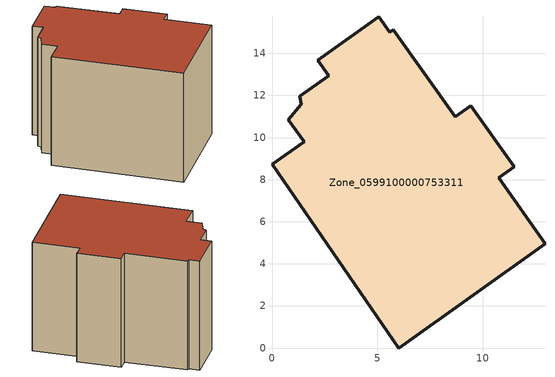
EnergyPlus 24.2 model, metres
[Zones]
Zone_0599100000753311
 floor ground (C_G): 1.39,11.59 1.32,11.95 2.7,12.93 2.18,13.67 5.08,15.73 5.6,15 5.77,15.12 8.71,10.98 9.44,11.5 11.49,8.6 10.76,8.08 12.97,4.96 6.03,0 0,8.73 1.52,9.79 0.78,10.84 z0
 wall outside (C_F): 8.71,10.98 5.77,15.12 5.6,15 5.08,15.73 2.18,13.67 2.7,12.93 1.32,11.95 1.39,11.59 0.78,10.84 1.52,9.79 0,8.73 6.03,0 12.97,4.96 10.76,8.08 11.49,8.6 9.44,11.5 8.71,10.98 z0:9.39
 roof outside (C_R): 1.32,11.95 1.39,11.59 0.78,10.84 1.52,9.79 0,8.73 6.03,0 12.97,4.96 10.76,8.08 11.49,8.6 9.44,11.5 8.71,10.98 5.77,15.12 5.6,15 5.08,15.73 2.18,13.67 2.7,12.93 z9.39
[BUILDING]
Pand.0599100000753311: North Axis=0; Terrain=City; Loads Convergence Tolerance Value=0.04; Temperature Convergence Tolerance Value=0.4; Solar Distribution=FullExterior; Maximum Number of Warmup Days=25; Minimum Number of Warmup Days=1
[Site:Location]
Rotterdam.The.Hague.AP_ZH_NLD Design_Conditions: Latitude=51.96; Longitude=4.45; Time Zone=1; Elevation=-4.5
[SITE:GROUNDTEMPERATURE:BUILDINGSURFACE]
18, 18, 18, 18, 18, 18, 18, 18, 18, 18, 18, 18
[MATERIAL] Thermal Absorptance=0.9; Solar Absorptance=0.7; Visible Absorptance=0.7
Name | Roughness | Thickness | Conductivity | Density | Specific Heat
G.TC.2006-2014 | MediumSmooth | 0.15 | 0.06 | 540 | 1210
F.TC.2006-2014 | Rough | 0.3 | 0.12 | 1920 | 840
R.TC.2006-2014 | MediumRough | 0.2 | 0.08 | 1500 | 1000
[CONSTRUCTION]
C_G: G.TC.2006-2014
C_F: F.TC.2006-2014
C_R: R.TC.2006-2014
[ZONE]
Zone_0599100000753311: Type=1; Multiplier=1; Ceiling Height=Autocalculate; Volume=Autocalculate; Floor Area=autocalculate; Part of Total Floor Area=Yes
[ZONEINFILTRATION:DESIGNFLOWRATE]
Infil_Zone_0599100000753311: Zone or ZoneList or Space or SpaceList=Zone_0599100000753311; Schedule=AlwaysOn; Design Flow Rate Calculation Method=Flow/Area; Flow Rate per Floor Area=0.0015; Constant Term Coefficient=1; Temperature Term Coefficient=0; Velocity Term Coefficient=0; Velocity Squared Term Coefficient=0
[HVACTEMPLATE:ZONE:IDEALLOADSAIRSYSTEM]
Zone_0599100000753311: Maximum Heating Supply Air Temperature=50; Minimum Cooling Supply Air Temperature=13; Maximum Heating Supply Air Humidity Ratio=0.0156; Minimum Cooling Supply Air Humidity Ratio=0.0077; Heating Limit=NoLimit; Cooling Limit=NoLimit; Dehumidification Control Type=ConstantSensibleHeatRatio; Cooling Sensible Heat Ratio=0.7; Dehumidification Setpoint=60; Humidification Control Type=None; Humidification Setpoint=30; Outdoor Air Method=None; Outdoor Air Flow Rate per Person=0.00944; Outdoor Air Flow Rate per Zone Floor Area=0; Outdoor Air Flow Rate per Zone=0; Demand Controlled Ventilation Type=None; Outdoor Air Economizer Type=NoEconomizer; Heat Recovery Type=None; Sensible Heat Recovery Effectiveness=0.7; Latent Heat Recovery Effectiveness=0.65
[ZONECONTROL:THERMOSTAT]
ThermostatControl_Zone_0599100000753311: Zone or ZoneList=Zone_0599100000753311; Control Type Schedule=DualSetpointControlType; Control 1=Thermostat_Zone_0599100000753311; Temperature Difference Between Cutout And Setpoint=0
[THERMOSTATSETPOINT:DUALSETPOINT]
Thermostat_Zone_0599100000753311: Heating Setpoint Temperature Schedule=HeatingSetpoint_Zone_0599100000753311; Cooling Setpoint Temperature Schedule=CoolingSetpoint_Zone_0599100000753311
[SCHEDULE:COMPACT]
HeatingSetpoint_Zone_0599100000753311: Through: 12/31, For: AllDays, Until: 24:00, 21
CoolingSetpoint_Zone_0599100000753311: Through: 12/31, For: AllDays, Until: 24:00, 24
DualSetpointControlType: Through: 12/31, For: AllDays, Until: 24:00, 4
AlwaysOn: Through: 12/31, For: AllDays, Until: 24:00, 1
